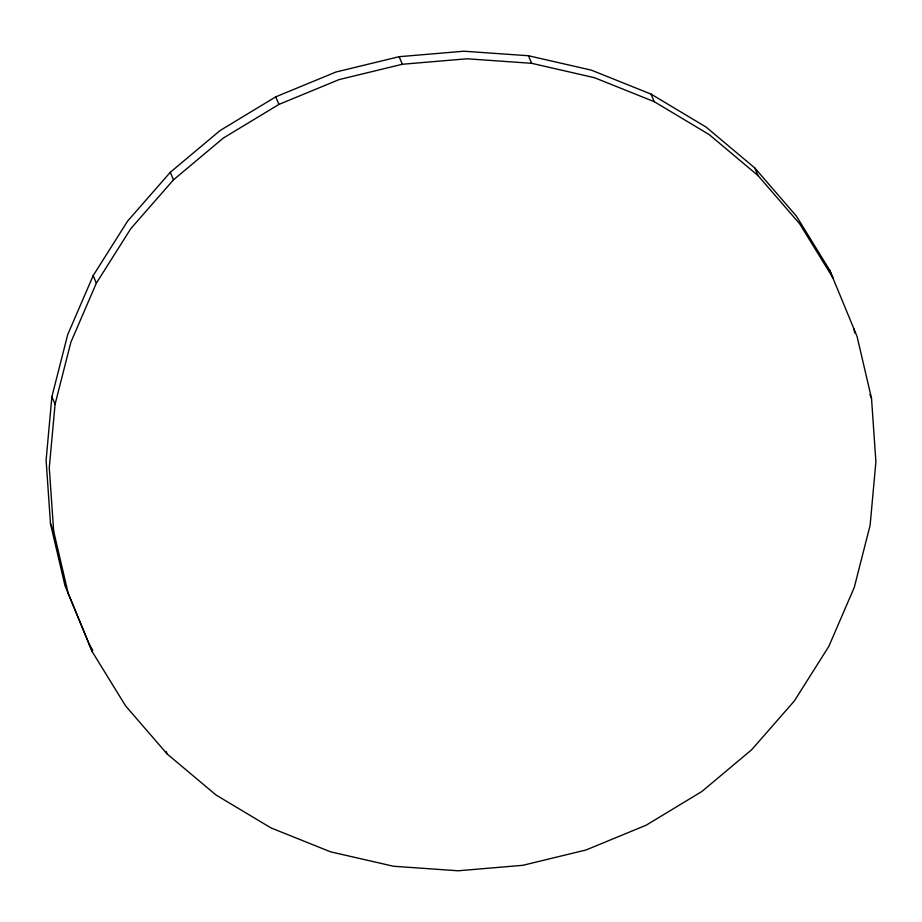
<?xml version="1.0" encoding="UTF-8"?>
<svg xmlns="http://www.w3.org/2000/svg" width="922" height="922" viewBox="0 0 922 922"><rect width="100%" height="100%" fill="white"/><g stroke="black" fill="none" stroke-linecap="round" stroke-linejoin="round"><path stroke-width="1.38" d="M51.886 396.702L46.1 460.251L50.491 523.719L64.955 585.562L92.304 651.808L125.588 705.872L167.182 754.012L216.048 795.018L270.976 827.91L330.629 851.847L393.521 866.254L458.13 870.783L522.843 865.309L586.069 849.969L646.253 825.155L701.919 791.456L751.684 749.724L794.338 700.974L828.82 646.403L854.291 587.36L870.114 525.298L875.9 461.749L871.509 398.281L857.045 336.438L829.696 270.192L796.412 216.128L754.818 167.988L705.952 126.982L651.024 94.09L591.371 70.153L528.479 55.746L463.87 51.217L399.157 56.691L335.931 72.031L275.747 96.845L220.081 130.544L170.316 172.276L127.662 221.026L93.18 275.597L67.709 334.64L51.886 396.702L55.066 404.262L49.281 467.811L53.672 531.291L68.124 593.123L92.304 651.808M55.066 404.262L70.89 342.2L96.349 283.169L130.843 228.598L173.486 179.848L223.262 138.104L278.928 104.416L339.112 79.592L402.338 64.263L467.051 58.789L531.648 63.307L594.552 77.725L654.205 101.662L709.133 134.543L757.999 175.56L799.593 223.689L832.877 277.764L829.696 270.192M89.123 644.236L92.822 650.252M869.919 394.489L871.509 398.281M754.818 167.988L757.999 175.56M651.024 94.09L654.205 101.662M528.479 55.746L531.648 63.307M399.157 56.691L402.338 64.263M275.747 96.845L278.928 104.416M170.316 172.276L173.486 179.848M93.18 275.597L96.349 283.169M166.121 751.488L167.182 754.012M50.491 523.719L53.672 531.291M853.876 328.877L854.832 332.992"/></g></svg>
